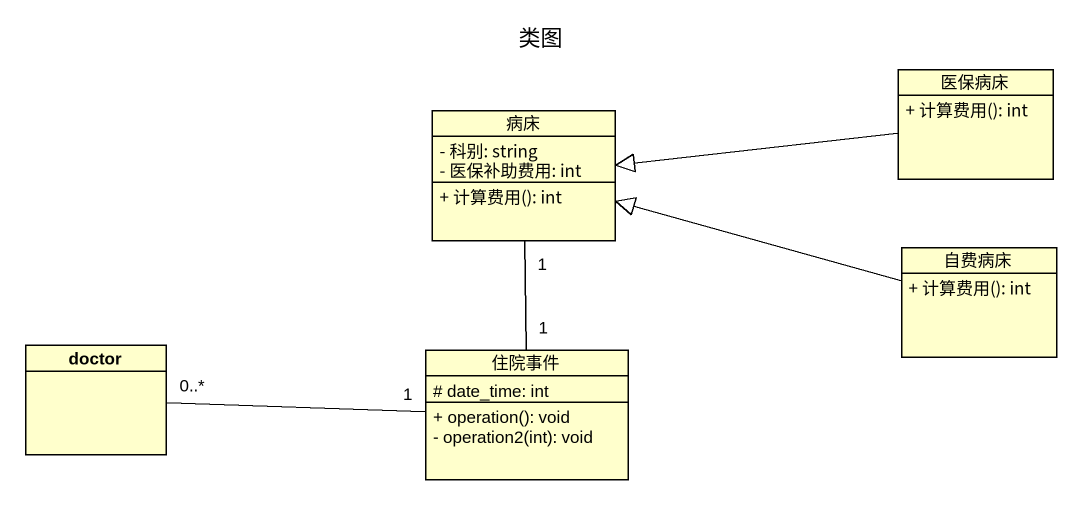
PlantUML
@startuml
title 类图
hide circle
hide empty members
skinparam classAttributeIconSize 0
class 病床 {
  - 科别: string
  - 医保补助费用: int
  + 计算费用(): int
}
class 医保病床 {
  + 计算费用(): int
}
class 自费病床 {
  + 计算费用(): int
}
class doctor
class 住院事件 {
  # date_time: int
  + operation(): void
  - operation2(int): void
}
医保病床 -left-|> 病床
自费病床 -left-|> 病床
住院事件 "1" -up- "1" 病床
住院事件 "1" -left- "0..*" doctor
@enduml
